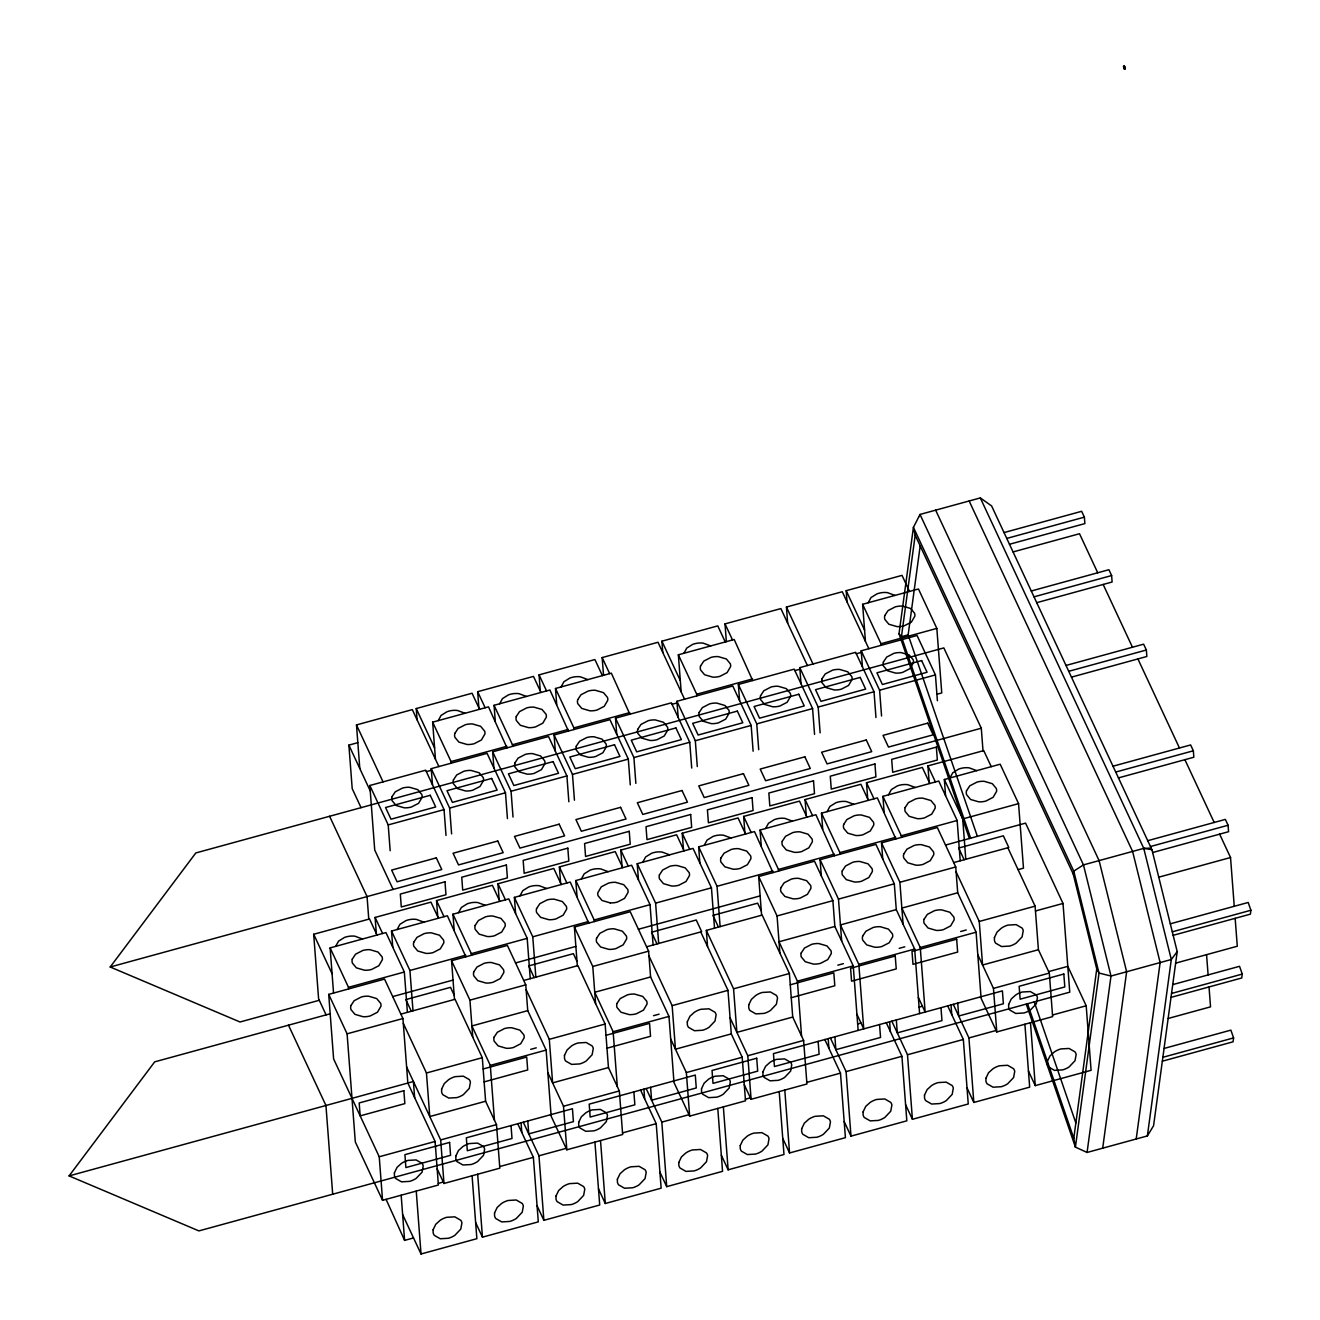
<?xml version="1.0" encoding="UTF-8"?>
<svg xmlns="http://www.w3.org/2000/svg" width="1320" height="1320" viewBox="0 0 1320 1320"><rect width="100%" height="100%" fill="white"/><g stroke="black" fill="none" stroke-linecap="round" stroke-linejoin="round"><path stroke-width="1.5" d="M969.375 838.53L899.019 633.732L913.423 527.34L918.621 517.192M918.654 517.126L920.007 514.437L980.314 497.92L991.601 505.923L1151.947 849.717L1177.209 951.621L1153.581 1125.696L1147.377 1135.926L1087.07 1152.459L1075.42 1147.13L1099.015 973.104L1073.77 871.134L913.423 527.34L915.189 535.178L901.445 636.718L970.662 838.183M977.361 836.335L908.143 634.87L920.189 545.903M1026.267 1004.091L1075.42 1147.13L1073.787 1138.285L1096.755 968.979L1073.209 873.989L915.189 535.178M1087.07 1152.459L1110.995 976.041L1083.456 864.897L920.007 514.437M1102.695 1148.169L1126.636 971.751L1099.098 860.624L935.649 510.163M1136.207 1138.978L1160.131 962.56L1132.593 851.433L969.144 500.973M1147.377 1135.926L1171.302 959.508L1143.764 848.364L980.314 497.92M1164.075 1048.443L1230.883 1030.128L1233.589 1037.916L1233.061 1041.81L1162.342 1061.197M1172.721 984.621L1239.546 966.306L1242.252 974.077L1241.724 977.988L1171.005 997.375M1170.312 923.818L1248.192 902.467L1250.914 910.255L1250.386 914.149L1173.166 935.319M1073.209 873.989L1073.77 871.134L1083.456 864.897L1143.764 848.364L1151.188 848.1M335.692 946.357L338.53 941.16L344.471 937.464A20.674 19.717 -22.2 0 1 347.341 936.606L349.404 936.243A21.516 20.526 -22.2 0 1 354.899 936.193L362.505 939.015M438.24 720.621L441.061 715.423L447.018 711.727A21.401 20.41 -22.2 0 1 457.446 710.473L465.036 713.279M397.122 929.528L399.943 924.314L405.9 920.634A21.401 20.41 -22.2 0 1 416.328 919.38L423.918 922.185M499.653 703.791L502.491 698.577L508.431 694.881A21.401 20.41 -22.2 0 1 518.859 693.643L526.465 696.432M458.535 912.681L461.373 907.483L467.313 903.787A21.401 20.41 -22.2 0 1 477.741 902.534L485.347 905.339M561.082 686.944L563.92 681.747L569.861 678.051A21.401 20.41 -22.2 0 1 580.288 676.797L587.895 679.602M519.964 895.851L522.803 890.637L528.742 886.957A21.401 20.41 -22.2 0 1 539.17 885.703L546.76 888.508M581.394 879.005L584.215 873.807L590.155 870.111A21.401 20.41 -22.2 0 1 600.6 868.874L608.19 871.662M683.925 653.268L686.763 648.07L692.703 644.374A21.401 20.41 -22.2 0 1 703.131 643.12L710.737 645.926M642.807 862.174L645.645 856.96L651.585 853.281A21.401 20.41 -22.2 0 1 662.013 852.027L669.619 854.832M704.236 845.328L707.058 840.13L713.014 836.434A21.401 20.41 -22.2 0 1 723.442 835.197L731.033 837.986M765.649 828.498L768.487 823.284L774.428 819.605A21.401 20.41 -22.2 0 1 784.856 818.351L792.462 821.155M868.197 602.761L871.035 597.547L876.975 593.868A21.401 20.41 -22.2 0 1 887.403 592.614L894.993 595.419M827.079 811.668L829.917 806.454L835.857 802.758A21.401 20.41 -22.2 0 1 846.285 801.52L853.875 804.309M888.508 794.821L891.33 789.607L897.27 785.928A21.401 20.41 -22.2 0 1 907.714 784.674L915.304 787.479M949.922 777.991L952.759 772.778L958.699 769.082A21.401 20.41 -22.2 0 1 969.127 767.844L976.734 770.632M1124.541 68.244L1124.673 66.462L1123.419 66.313L1124.145 69.085L1125.284 68.772L1124.409 66.132M1177.209 951.621L1171.302 959.508L1110.995 976.041L1099.032 973.054L1096.722 968.864M319.275 1000.279L240.025 1021.993L110.204 966.999L195.822 852.951L943.833 647.905L981.288 728.211L983.004 750.799M945.516 845.064L1025.557 823.119L1063.013 903.441L1069.761 992.161L198.891 1230.9L69.085 1175.905L154.688 1061.857L330.182 1013.76M1124.607 68.227L1124.277 66.181M1123.848 67.914L1124.128 66.115M1124.557 68.607L1123.782 66.478M1123.93 68.277L1124.755 68.871M1004.041 532.587L1081.657 511.302L1084.38 517.143L1084.875 523.594L1009.486 544.269M1006.764 538.428L1084.38 517.143M359.799 768.471L356.483 724.928L412.318 709.615L438.883 766.557M417.087 719.829L416.229 708.543L472.065 693.231L479.556 709.302M478.88 707.833L477.659 691.696L533.494 676.401L540.986 692.456M540.292 691.004L539.071 674.866L594.908 659.554L602.398 675.625M603.52 675.312L602.167 657.574L658.004 642.262L684.568 699.204M662.772 652.476L661.914 641.19L717.766 625.878L725.257 641.949M726.363 641.635L725.01 623.898L780.862 608.586L807.411 665.528M787.66 623.188L786.439 607.052L842.275 591.739L868.841 648.697M847.044 601.969L846.186 590.683L902.022 575.371L909.513 591.426M1013.067 551.941L1079.513 533.726L1097.728 572.781M361.053 807.659L352.209 788.667L348.892 745.123L357.835 742.665M435.468 759.264L432.646 722.155L488.499 706.843L506.995 747.879M495.297 721.446L494.076 705.309L549.912 690.013L568.425 731.049M556.726 704.616L555.505 688.479L611.341 673.167L629.855 714.219M681.169 691.911L678.348 654.803L734.184 639.49L752.697 680.542M865.441 641.388L862.62 604.296L918.456 588.984L936.837 628.403L941.754 692.934L936.903 694.27M1031.283 590.997L1108.899 569.712L1111.621 575.553L1112.116 582.005L1036.728 602.679M1034.005 596.838L1111.621 575.553M908.143 634.87L901.445 636.718L899.019 633.732M451.159 763.191L451.044 761.574L506.88 746.279M512.589 746.361L512.457 744.744L568.309 729.432M574.018 729.514L573.886 727.897L629.722 712.602M696.861 695.838L696.729 694.221L752.565 678.926M881.133 645.332L881.001 643.714L936.837 628.403M393.112 889.449L374.731 850.03L369.831 785.499L425.667 770.187L444.048 809.606L446.011 835.428M432.481 784.789L431.244 768.653L487.08 753.34L505.478 792.775L507.441 818.582M493.894 767.943L492.673 751.822L548.51 736.51L566.907 775.929L568.854 801.751M555.324 751.113L554.087 734.976L609.939 719.664L628.32 759.099L630.284 784.905M616.737 734.266L615.516 718.146L671.352 702.834L689.749 742.252L691.713 768.075M678.166 717.436L676.945 701.299L732.781 685.987L751.162 725.422L753.126 751.228M739.596 700.59L738.358 684.469L794.194 669.158L812.592 708.576L814.555 734.398M801.009 683.76L799.788 667.623L855.624 652.311L874.022 691.746L875.968 717.552M862.439 666.913L861.217 650.793L917.053 635.481L935.434 674.899L937.398 700.722M426.343 771.639L431.376 770.269M672.045 704.286L677.061 702.916M794.887 670.61L799.904 669.24M856.3 653.779L861.333 652.393M390.175 850.724L388.212 824.917L444.048 809.606M451.605 833.893L449.641 808.071L505.478 792.775M513.018 817.047L511.055 791.241L566.907 775.929M574.447 800.217L572.484 774.411L628.32 759.099M635.861 783.37L633.913 757.564L689.749 742.252M697.29 766.54L695.327 740.735L751.162 725.422M758.719 749.694L756.756 723.888L812.592 708.576M820.132 732.864L818.169 707.058L874.022 691.746M881.562 716.017L879.599 690.212L935.434 674.899M1066.015 665.462L1143.631 644.177L1146.354 650.017L1146.849 656.486L1071.46 677.143M1068.738 671.303L1146.354 650.017M110.204 966.999L981.288 728.211M326.089 1014.882L318.599 998.811L313.682 934.279L369.517 918.967L377.008 935.038M376.332 933.57L375.111 917.449L430.947 902.137L438.438 918.192M437.761 916.74L436.524 900.603L492.377 885.291L499.867 901.362M499.174 899.893L497.954 883.773L553.789 868.461L561.28 884.516M560.604 883.064L559.383 866.926L615.219 851.614L622.71 867.685M622.034 866.217L620.796 850.096L676.632 834.784L684.123 850.839M683.446 849.387L682.226 833.25L738.061 817.938L745.553 834.009M744.876 832.557L743.638 816.42L799.491 801.108L806.982 817.179M806.289 815.71L805.068 799.573L860.904 784.278L868.395 800.332M867.718 798.88L866.497 782.743L922.333 767.432L929.824 783.502M929.148 782.034L927.91 765.897L983.746 750.601L991.237 766.656M333.548 993.069L330.115 947.892L385.951 932.58L404.332 972.015L407.401 1012.341M392.766 947.182L391.528 931.062L447.381 915.75L465.877 956.785M454.179 930.352L452.958 914.216L508.794 898.903L527.191 938.339L530.244 978.664M515.608 913.522L514.387 897.385L570.223 882.073L588.736 923.109M577.021 896.676L575.801 880.539L631.636 865.227L650.034 904.662L653.103 944.988M638.451 879.846L637.23 863.709L693.066 848.397L711.447 887.816L714.516 928.158M699.88 862.999L698.643 846.862L754.495 831.567L772.992 872.602M761.293 846.169L760.072 830.033L815.909 814.72L834.421 855.756M822.723 829.323L821.502 813.186L877.338 797.89L895.851 838.926M884.136 812.493L882.915 796.356L938.751 781.044L957.149 820.479L960.217 860.805M945.566 795.646L944.345 779.51L1000.18 764.214L1018.561 803.632L1023.478 868.164L1018.083 869.649M1113.007 766.21L1190.623 744.942L1193.346 750.783L1193.841 757.235L1118.452 777.892M1115.73 772.052L1193.346 750.783M348.628 988.928L348.496 987.327L404.332 972.015M412.995 1010.806L409.926 970.48L465.762 955.168M471.471 955.251L471.339 953.65L527.191 938.339M535.837 977.13L532.768 936.804L588.605 921.492M594.313 921.574L594.198 919.974L650.034 904.662M658.68 943.47L655.611 903.127L711.447 887.816M720.11 926.624L717.04 886.297L772.876 870.986M778.585 871.068L778.453 869.451L834.306 854.139M839.998 854.221L839.883 852.621L895.719 837.309M901.428 837.391L901.312 835.774L957.149 820.479M965.794 859.27L962.726 818.944L1018.561 803.632M328.713 994.389L384.549 979.093L402.93 1018.512L407.847 1083.043L435.088 1141.453L438.388 1185.014L382.552 1200.309L355.311 1141.916L347.094 1033.824L328.713 994.389L333.613 1058.92L379.236 1156.765L382.552 1200.309M454.492 999.438L451.555 960.712L507.391 945.417L525.772 984.835L527.736 1010.641L546.134 1050.076L551.034 1114.608M577.335 965.761L574.398 927.036L630.234 911.74L648.631 951.159L650.595 976.965L668.976 1016.4L673.876 1080.931M761.607 915.239L758.67 876.529L814.506 861.217L832.887 900.653L834.851 926.458L853.248 965.877L858.149 1030.409M821.32 875.82L820.083 859.683L875.935 844.387L894.316 883.806L896.28 909.628L914.661 949.047L919.578 1013.578M882.733 858.99L881.512 842.853L937.349 827.541L955.746 866.976L957.709 892.782L976.091 932.201L980.991 996.732M392.716 996.6L453.024 980.083M515.559 962.94L575.866 946.407M638.402 929.264L760.138 895.884M400.884 1014.123L455.053 999.289L482.295 1057.683L485.611 1101.243L496.502 1124.607L499.818 1168.167L443.982 1183.479L437.167 1168.876M523.743 980.463L577.896 965.613L605.137 1024.023L608.454 1067.566L619.344 1090.93L622.66 1134.491L566.824 1149.803L550.473 1114.756M646.586 946.786L701.679 931.672L696.234 919.99L651.552 932.233L657.013 943.916M707.553 946.539L706.332 930.402L762.168 915.09L789.409 973.5L792.726 1017.06L803.616 1040.424L806.933 1083.984L751.096 1099.296L744.282 1084.693M953.7 862.587L1008.793 847.489L1003.348 835.808L958.666 848.05L964.128 859.732M347.094 1033.824L402.93 1018.512M472.758 1037.256L469.936 1000.147L525.772 984.835M595.601 1003.579L592.779 966.471L648.631 951.159M779.872 953.056L777.051 915.948L832.887 900.653M841.665 941.061L838.481 899.118L894.316 883.806M903.095 924.231L899.893 882.272L955.746 866.976M527.736 1010.641L471.9 1025.953L490.297 1065.389L494.455 1120.234M650.595 976.965L594.742 992.277L613.14 1031.712L617.314 1086.558M834.851 926.458L779.014 941.77L797.412 981.189L801.57 1036.051M896.28 909.612L840.444 924.924L858.825 964.359L863.742 1028.89L856.928 1014.288M957.709 892.782L901.857 908.094L920.255 947.512L925.155 1012.044L918.341 997.441M1147.74 840.691L1225.356 819.406L1228.078 825.247L1228.573 831.699L1152.64 852.522M1150.462 846.532L1228.078 825.247M485.611 1101.243L429.776 1116.555L426.459 1072.995L482.295 1057.683M608.454 1067.566L552.618 1082.878L549.302 1039.318L605.137 1024.023M727.98 990.346L731.296 1033.89L675.461 1049.202L672.144 1005.642L727.98 990.346L700.738 931.936M792.726 1017.06L736.89 1032.372L733.573 988.812L789.409 973.5M1035.094 906.147L1038.411 949.707L982.575 965.019L979.258 921.459L1035.094 906.147L1007.853 847.737M69.085 1175.905L413.424 1081.509L414.645 1097.646M530.689 1049.367L536.266 1047.832M653.532 1015.691L659.109 1014.156M837.804 965.184L843.381 963.649M899.217 948.337L904.81 946.803M960.647 931.507L966.223 929.973M1035.474 910.981L1063.013 903.441M1158.762 877.189L1230.537 857.522L1219.63 834.158M490.297 1065.389L546.134 1050.076M613.14 1031.712L668.976 1016.4M797.412 981.189L853.248 965.877M858.825 964.359L914.661 949.047M920.255 947.512L976.091 932.201M483.153 1068.986L526.713 1057.039L527.687 1069.959L484.143 1081.889M605.995 1035.309L649.555 1023.363L650.529 1036.282L606.986 1048.212M790.267 984.803L833.827 972.856L834.801 985.759L791.257 997.705M1172.292 931.804L1250.914 910.255M857.653 1023.957L861.003 1023.049M919.083 1007.127L922.432 1006.203M1048.624 971.619L1067.797 966.355L1086.195 1005.774L1091.095 1070.305L1035.259 1085.618L1028.445 1071.015M379.236 1156.765L435.088 1141.453M443.982 1183.479L440.665 1139.919L496.502 1124.607M566.824 1149.803L563.508 1106.243L619.344 1090.93M742.203 1057.254L745.503 1100.814L689.667 1116.126L686.351 1072.566L742.203 1057.254L731.296 1033.89M751.096 1099.296L747.78 1055.736L803.616 1040.424M1049.318 973.071L1052.618 1016.631L996.781 1031.943L993.465 988.383L1049.318 973.071L1038.411 949.707M1175.641 963.138L1237.285 946.242L1235.157 918.324M438.273 1183.397L443.289 1182.027M499.686 1166.566L533.379 1157.326L517.72 1123.732M594.924 1142.097L599.709 1205.011L543.873 1220.323L538.972 1155.792L566.148 1148.351M622.545 1132.89L656.221 1123.65L640.563 1090.056M717.783 1108.42L722.552 1171.335L666.715 1186.647L661.815 1122.116L688.99 1114.674M745.387 1099.214L750.404 1097.827M806.801 1082.367L840.493 1073.127L824.835 1039.549M901.923 1056.297L906.823 1120.828L850.987 1136.14L846.087 1071.609L901.923 1056.297L886.264 1022.703M963.336 1039.45L968.253 1103.982L912.417 1119.294L907.5 1054.763L963.336 1039.45L947.678 1005.873M1024.897 1024.237L1029.666 1087.152L973.83 1102.464L968.929 1037.932L996.105 1030.474M1052.502 1015.014L1086.195 1005.774M1171.533 993.465L1242.252 974.077M1168.134 1018.479L1210.539 1006.846L1209.021 986.947M386.084 1199.352L404.596 1240.388L413.539 1237.945M402.633 1214.582L421.03 1254L476.866 1238.688L472.082 1175.774M475.645 1222.568L482.443 1237.17L538.296 1221.858L533.379 1157.326M598.488 1188.891L605.303 1203.493L661.138 1188.181L656.221 1123.65M721.331 1155.215L728.145 1169.817L783.981 1154.505L779.196 1091.591M782.76 1138.368L789.558 1152.97L845.41 1137.659L840.493 1073.127M1162.87 1057.303L1233.589 1037.916M610.187 902.864L602.052 900.504L598.059 895.719A7.458 7.111 -22.2 0 1 597.795 892.815L601.26 886.842L608.487 883.113A21.747 20.741 -22.2 0 1 615.648 882.337L623.783 884.714L627.775 889.499A7.458 7.111 -22.2 0 1 628.039 892.403L624.558 898.375L617.347 902.088A21.747 20.741 -22.2 0 1 610.187 902.864M1143.764 848.364L1151.947 849.717M1103.174 584.463L1132.461 647.245M1137.906 658.928L1179.453 747.994M1184.898 759.677L1214.186 822.476M862.62 604.296L881.001 643.714M944.345 779.51L962.726 818.944M846.186 590.683L864.583 630.102M927.91 765.897L935.401 781.968M861.217 650.793L879.599 690.212M956.109 871.81L979.258 921.459M977.806 954.789L993.465 988.383M980.447 996.897L996.781 1031.943M882.915 796.356L901.312 835.774M786.439 607.052L813.005 664.01M866.497 782.743L873.989 798.798M799.788 667.623L818.169 707.058M881.512 842.853L899.893 882.272M953.271 1004.339L968.929 1037.932M967.032 1087.861L973.83 1102.464M821.502 813.186L839.883 852.621M725.01 623.898L732.517 639.952M805.068 799.573L812.559 815.644M738.358 684.469L756.756 723.888M820.083 859.683L838.481 899.118M891.841 1021.185L907.5 1054.763M905.602 1104.691L912.417 1119.294M678.348 654.803L696.729 694.221M760.072 830.033L778.453 869.451M661.914 641.19L680.312 680.608M743.638 816.42L751.13 832.474M676.945 701.299L695.327 740.735M758.67 876.529L777.051 915.948M830.412 1038.015L846.087 1071.609M761.277 910.948L757.647 903.16L712.981 915.403L718.427 927.085M844.173 1121.538L850.987 1136.14M698.643 846.862L717.04 886.297M602.167 657.574L609.659 673.629M682.226 833.25L689.716 849.321M615.516 718.146L633.913 757.564M706.332 930.402L733.573 988.812M730.076 1017.769L747.78 1055.736M555.505 688.479L573.886 727.897M637.23 863.709L655.611 903.127M539.071 674.866L546.562 690.921M620.796 850.096L628.287 866.151M554.087 734.976L572.484 774.411M648.994 955.993L672.144 1005.642M670.692 1038.988L686.351 1072.566M673.332 1081.08L689.667 1116.126M494.076 705.309L512.457 744.744M575.801 880.539L594.198 919.974M477.659 691.696L485.149 707.767M559.383 866.926L566.874 882.997M492.673 751.822L511.055 791.241M574.398 927.036L592.779 966.471M646.156 1088.538L661.815 1122.116M577.021 961.455L573.375 953.667L528.709 965.91L534.154 977.592M659.901 1172.044L666.715 1186.647M432.646 722.155L451.044 761.574M514.387 897.385L532.768 936.804M416.229 708.543L434.61 747.962M497.954 883.773L505.444 899.827M431.244 768.653L449.641 808.071M526.152 989.67L549.302 1039.318M547.849 1072.665L563.508 1106.243M452.958 914.216L471.339 953.65M356.483 724.928L383.048 781.869M436.524 900.603L444.015 916.674M369.831 785.499L388.212 824.917M451.555 960.712L469.936 1000.147M348.892 745.123L370.227 790.878M523.297 1122.215L538.972 1155.792M454.162 995.131L450.532 987.343L405.867 999.586L411.312 1011.268M537.058 1205.721L543.873 1220.323M391.528 931.062L409.926 970.48M329.604 816.288L367.059 896.593L368.775 919.182M375.111 917.449L382.602 933.504M403.31 1023.346L426.459 1072.995M406.609 1066.907L440.665 1139.919M330.115 947.892L348.496 987.327M313.682 934.279L332.079 973.714M288.486 1025.178L325.941 1105.5L332.689 1194.22M1034.253 1001.897L1075.849 1122.99M1027.554 1003.745L1073.787 1138.285M1125.102 68.788L1124.409 67.766M1230.537 857.522L1234.249 906.295M1206.562 954.673L1208.113 974.919M1030.474 1022.703L1035.259 1085.618M957.726 1003.118L958.716 1016.02L1003.381 1003.778L1002.408 990.874L773.454 1053.624L774.444 1066.543L819.109 1054.284L818.136 1041.381M951.027 1004.949L951.769 1014.634M940.978 1007.704L941.968 1020.624L897.286 1032.867L896.313 1019.947M889.614 1021.795L890.34 1031.465M879.549 1024.551L880.539 1037.454L835.873 1049.697L834.884 1036.794M828.184 1038.626L828.927 1048.311M784.789 1090.056L789.558 1152.97M723.36 1106.886L728.145 1169.817M650.611 1087.301L651.601 1100.22L696.267 1087.96L695.293 1075.057L589.198 1104.147L590.172 1117.05L634.854 1104.807L633.864 1091.904M643.912 1089.149L644.655 1098.818M600.517 1140.562L605.303 1203.493M527.769 1120.977L528.759 1133.897L573.424 1121.637L572.434 1108.734L466.339 1137.823L467.329 1150.726L511.995 1138.484L511.021 1125.58M521.07 1122.825L521.812 1132.494M477.675 1174.239L482.443 1237.17M416.245 1191.085L421.03 1254M401.164 1195.21L404.596 1240.388M394.399 1172.886L394.433 1175.79A7.458 7.111 -22.2 0 0 395.62 1178.447L401.544 1181.845L409.612 1181.367A21.747 20.741 -22.2 0 0 416.196 1178.364L422.087 1172.16L423.209 1165.972A7.458 7.111 -22.2 0 0 422.02 1163.316L416.097 1159.933L408.028 1160.395A21.747 20.741 -22.2 0 0 401.445 1163.399L397.039 1167.359L394.399 1172.886M441.606 1089.132L441.639 1092.036A7.458 7.111 -22.2 0 0 442.827 1094.693L448.751 1098.075L456.835 1097.613A21.747 20.741 -22.2 0 0 463.403 1094.61L469.293 1088.406L470.415 1082.218A7.458 7.111 -22.2 0 0 469.243 1079.562L463.303 1076.163L455.235 1076.641A21.747 20.741 -22.2 0 0 448.651 1079.645L444.262 1083.604L441.606 1089.132M433.108 1229.794L433.141 1232.698A7.458 7.111 -22.2 0 0 434.329 1235.355L440.253 1238.754L448.338 1238.275A21.747 20.741 -22.2 0 0 454.905 1235.272L460.795 1229.068L461.917 1222.881A7.458 7.111 -22.2 0 0 460.746 1220.241L454.806 1216.842L446.737 1217.304A21.747 20.741 -22.2 0 0 440.154 1220.307L435.765 1224.267L433.108 1229.794M455.812 1156.056L455.845 1158.96A7.458 7.111 -22.2 0 0 457.034 1161.6L462.957 1164.999L471.042 1164.537A21.747 20.741 -22.2 0 0 477.609 1161.534L483.499 1155.33L484.621 1149.142A7.458 7.111 -22.2 0 0 483.45 1146.486L477.526 1143.087L469.441 1143.565A21.747 20.741 -22.2 0 0 462.858 1146.568L458.469 1150.528L455.812 1156.056M494.538 1212.964L494.571 1215.868A7.458 7.111 -22.2 0 0 495.759 1218.508L501.683 1221.907L509.751 1221.445A21.747 20.741 -22.2 0 0 516.334 1218.443L522.225 1212.238L523.347 1206.051A7.458 7.111 -22.2 0 0 522.159 1203.395L516.236 1199.995L508.167 1200.474A21.747 20.741 -22.2 0 0 501.584 1203.477L497.178 1207.437L494.538 1212.964M564.465 1055.455L564.498 1058.359A7.458 7.111 -22.2 0 0 565.669 1061.016L571.61 1064.399L579.678 1063.936A21.747 20.741 -22.2 0 0 586.261 1060.933L592.135 1054.729L593.274 1048.542A7.458 7.111 -22.2 0 0 592.086 1045.885L586.163 1042.486L578.077 1042.965A21.747 20.741 -22.2 0 0 571.51 1045.968L567.105 1049.928L564.465 1055.455M555.967 1196.118L556 1199.022A7.458 7.111 -22.2 0 0 557.172 1201.678L563.112 1205.077L571.181 1204.599A21.747 20.741 -22.2 0 0 577.764 1201.596L583.638 1195.392L584.777 1189.205A7.458 7.111 -22.2 0 0 583.588 1186.564L577.665 1183.166L569.58 1183.628A21.747 20.741 -22.2 0 0 563.013 1186.63L558.607 1190.591L555.967 1196.118M578.671 1122.38L578.705 1125.284A7.458 7.111 -22.2 0 0 579.876 1127.924L585.816 1131.322L593.885 1130.861A21.747 20.741 -22.2 0 0 600.468 1127.857L606.342 1121.653L607.481 1115.466A7.458 7.111 -22.2 0 0 606.292 1112.809L600.369 1109.41L592.284 1109.889A21.747 20.741 -22.2 0 0 585.717 1112.892L581.312 1116.852L578.671 1122.38M617.38 1179.288L617.413 1182.192A7.458 7.111 -22.2 0 0 618.601 1184.849L624.525 1188.231L632.61 1187.769A21.747 20.741 -22.2 0 0 639.177 1184.766L645.067 1178.562L646.189 1172.374A7.458 7.111 -22.2 0 0 645.018 1169.718L639.078 1166.319L631.01 1166.797A21.747 20.741 -22.2 0 0 624.426 1169.801L620.037 1173.76L617.38 1179.288M687.308 1021.779L687.34 1024.683A7.458 7.111 -22.2 0 0 688.512 1027.34L694.452 1030.722L702.52 1030.26A21.747 20.741 -22.2 0 0 709.104 1027.257L714.994 1021.053L716.116 1014.865A7.458 7.111 -22.2 0 0 714.928 1012.209L709.005 1008.81L700.92 1009.288A21.747 20.741 -22.2 0 0 694.353 1012.291L689.947 1016.251L687.308 1021.779M678.81 1162.441L678.843 1165.345A7.458 7.111 -22.2 0 0 680.031 1168.002L685.954 1171.401L694.023 1170.922A21.747 20.741 -22.2 0 0 700.606 1167.919L706.497 1161.716L707.619 1155.528A7.458 7.111 -22.2 0 0 706.431 1152.888L700.507 1149.489L692.439 1149.951A21.747 20.741 -22.2 0 0 685.856 1152.954L681.45 1156.914L678.81 1162.441M701.514 1088.703L701.547 1091.607A7.458 7.111 -22.2 0 0 702.735 1094.247L708.659 1097.646L716.727 1097.184A21.747 20.741 -22.2 0 0 723.31 1094.181L729.201 1087.977L730.323 1081.789A7.458 7.111 -22.2 0 0 729.135 1079.133L723.212 1075.734L715.143 1076.212A21.747 20.741 -22.2 0 0 708.559 1079.216L704.154 1083.176L701.514 1088.703M748.72 1004.932L748.754 1007.836A7.458 7.111 -22.2 0 0 749.941 1010.493L755.865 1013.892L763.95 1013.413A21.747 20.741 -22.2 0 0 770.517 1010.427L776.408 1004.223L777.529 998.035A7.458 7.111 -22.2 0 0 776.358 995.379L770.418 991.98L762.349 992.442A21.747 20.741 -22.2 0 0 755.766 995.445L751.377 999.422L748.72 1004.932M740.223 1145.611L740.256 1148.515A7.458 7.111 -22.2 0 0 741.444 1151.172L747.367 1154.554L755.452 1154.092A21.747 20.741 -22.2 0 0 762.019 1151.09L767.91 1144.885L769.032 1138.698A7.458 7.111 -22.2 0 0 767.861 1136.041L761.92 1132.642L753.852 1133.121A21.747 20.741 -22.2 0 0 747.268 1136.124L742.88 1140.084L740.223 1145.611M762.927 1071.856L762.96 1074.76A7.458 7.111 -22.2 0 0 764.148 1077.417L770.071 1080.816L778.156 1080.337A21.747 20.741 -22.2 0 0 784.723 1077.334L790.614 1071.13L791.736 1064.943A7.458 7.111 -22.2 0 0 790.564 1062.303L784.641 1058.904L776.556 1059.366A21.747 20.741 -22.2 0 0 769.972 1062.369L765.583 1066.329L762.927 1071.856M801.653 1128.765L801.685 1131.669A7.458 7.111 -22.2 0 0 802.873 1134.325L808.797 1137.724L816.865 1137.246A21.747 20.741 -22.2 0 0 823.449 1134.259L829.339 1128.039L830.462 1121.868A7.458 7.111 -22.2 0 0 829.273 1119.211L823.35 1115.812L815.281 1116.274A21.747 20.741 -22.2 0 0 808.698 1119.277L804.292 1123.254L801.653 1128.765M863.082 1111.935L863.115 1114.839A7.458 7.111 -22.2 0 0 864.286 1117.495L870.226 1120.878L878.295 1120.416A21.747 20.741 -22.2 0 0 884.878 1117.413L890.752 1111.209L891.891 1105.022A7.458 7.111 -22.2 0 0 890.703 1102.365L884.779 1098.966L876.695 1099.445A21.747 20.741 -22.2 0 0 870.127 1102.447L865.722 1106.407L863.082 1111.935M924.495 1095.089L924.528 1097.993A7.458 7.111 -22.2 0 0 925.716 1100.649L931.639 1104.048L939.724 1103.57A21.747 20.741 -22.2 0 0 946.291 1100.583L952.182 1094.379L953.304 1088.191A7.458 7.111 -22.2 0 0 952.132 1085.535L946.192 1082.136L938.124 1082.598A21.747 20.741 -22.2 0 0 931.541 1085.601L927.151 1089.577L924.495 1095.089M994.422 937.596L994.455 940.483A7.458 7.111 -22.2 0 0 995.626 943.14L1001.566 946.539L1009.635 946.077A21.747 20.741 -22.2 0 0 1016.218 943.074L1022.109 936.87L1023.231 930.682A7.458 7.111 -22.2 0 0 1022.043 928.026L1016.12 924.627L1008.034 925.089A21.747 20.741 -22.2 0 0 1001.467 928.092L997.062 932.068L994.422 937.596M985.924 1078.258L985.957 1081.162A7.458 7.111 -22.2 0 0 987.145 1083.819L993.069 1087.201L1001.137 1086.739A21.747 20.741 -22.2 0 0 1007.721 1083.736L1013.611 1077.532L1014.733 1071.345A7.458 7.111 -22.2 0 0 1013.545 1068.688L1007.622 1065.289L999.553 1065.768A21.747 20.741 -22.2 0 0 992.97 1068.771L988.564 1072.731L985.924 1078.258M1008.628 1004.503L1008.661 1007.407A7.458 7.111 -22.2 0 0 1009.849 1010.064L1015.773 1013.463L1023.841 1012.984A21.747 20.741 -22.2 0 0 1030.425 1009.998L1036.315 1003.778L1037.438 997.606A7.458 7.111 -22.2 0 0 1036.249 994.95L1030.326 991.551L1022.257 992.013A21.747 20.741 -22.2 0 0 1015.674 995.016L1011.268 998.993L1008.628 1004.503M1047.337 1061.412L1047.37 1064.316A7.458 7.111 -22.2 0 0 1048.558 1066.972L1054.482 1070.371L1062.567 1069.893A21.747 20.741 -22.2 0 0 1069.134 1066.907L1075.024 1060.702L1076.147 1054.515A7.458 7.111 -22.2 0 0 1074.975 1051.859L1069.051 1048.459L1060.966 1048.921A21.747 20.741 -22.2 0 0 1054.383 1051.924L1049.994 1055.901L1047.337 1061.412M352.291 959.128L352.093 960.168A7.458 7.111 -22.2 0 0 352.374 963.072L356.367 967.841L364.485 970.216A21.747 20.741 -22.2 0 0 371.646 969.441L378.873 965.712L382.354 959.739A7.458 7.111 -22.2 0 0 382.074 956.835L378.081 952.066L369.963 949.691A21.747 20.741 -22.2 0 0 362.802 950.466L355.575 954.195L352.291 959.128M350.889 1005.625L350.691 1006.665A7.458 7.111 -22.2 0 0 350.955 1009.569L354.964 1014.354L363.082 1016.714A21.747 20.741 -22.2 0 0 370.243 1015.938L377.471 1012.226L380.952 1006.252A7.458 7.111 -22.2 0 0 380.671 1003.348L376.678 998.564L368.56 996.188A21.747 20.741 -22.2 0 0 361.399 996.963L354.173 1000.692L350.889 1005.625M392.007 796.719L391.809 797.759A7.458 7.111 -22.2 0 0 392.089 800.662L396.082 805.447L404.2 807.807A21.747 20.741 -22.2 0 0 411.361 807.048L418.588 803.319L422.07 797.346A7.458 7.111 -22.2 0 0 421.789 794.442L417.796 789.657L409.678 787.297A21.747 20.741 -22.2 0 0 402.517 788.057L395.29 791.785L392.007 796.719M413.721 942.298L413.523 943.322A7.458 7.111 -22.2 0 0 413.787 946.226L417.78 951.01L425.914 953.37A21.747 20.741 -22.2 0 0 433.076 952.611L440.303 948.882L443.784 942.909A7.458 7.111 -22.2 0 0 443.504 940.005L439.51 935.22L431.376 932.861A21.747 20.741 -22.2 0 0 424.215 933.62L417.004 937.349L413.721 942.298M454.839 733.392L454.641 734.415A7.458 7.111 -22.2 0 0 454.905 737.319L458.898 742.104L467.032 744.48A21.747 20.741 -22.2 0 0 474.193 743.704L481.42 739.976L484.902 734.003A7.458 7.111 -22.2 0 0 484.621 731.098L480.629 726.313L472.51 723.954A21.747 20.741 -22.2 0 0 465.333 724.73L458.122 728.442L454.839 733.392M453.436 779.889L453.238 780.912A7.458 7.111 -22.2 0 0 453.502 783.816L457.495 788.601L465.63 790.977A21.747 20.741 -22.2 0 0 472.791 790.202L480.018 786.472L483.483 780.499A7.458 7.111 -22.2 0 0 483.219 777.595L479.226 772.81L471.091 770.451A21.747 20.741 -22.2 0 0 463.93 771.226L456.72 774.939L453.436 779.889M475.134 925.452L474.936 926.491A7.458 7.111 -22.2 0 0 475.216 929.395L479.209 934.164L487.327 936.54A21.747 20.741 -22.2 0 0 494.505 935.764L501.715 932.052L505.197 926.079A7.458 7.111 -22.2 0 0 504.933 923.159L500.94 918.39L492.805 916.014A21.747 20.741 -22.2 0 0 485.644 916.789L478.417 920.518L475.134 925.452M516.268 716.545L516.054 717.585A7.458 7.111 -22.2 0 0 516.334 720.489L520.327 725.274L528.462 727.634A21.747 20.741 -22.2 0 0 535.623 726.874L542.833 723.145L546.315 717.172A7.458 7.111 -22.2 0 0 546.051 714.268L542.058 709.483L533.923 707.124A21.747 20.741 -22.2 0 0 526.762 707.883L519.535 711.612L516.268 716.545M473.731 971.949L473.534 972.989A7.458 7.111 -22.2 0 0 473.814 975.893L477.807 980.678L485.925 983.037A21.747 20.741 -22.2 0 0 493.086 982.261L500.313 978.549L503.794 972.576A7.458 7.111 -22.2 0 0 503.531 969.672L499.521 964.887L491.403 962.511A21.747 20.741 -22.2 0 0 484.242 963.286L477.015 967.015L473.731 971.949M514.849 763.042L514.652 764.082A7.458 7.111 -22.2 0 0 514.932 766.986L518.925 771.771L527.043 774.13A21.747 20.741 -22.2 0 0 534.204 773.371L541.431 769.642L544.913 763.669A7.458 7.111 -22.2 0 0 544.648 760.765L540.655 755.981L532.521 753.621A21.747 20.741 -22.2 0 0 525.36 754.38L518.133 758.109L514.849 763.042M494.092 1037.19L493.894 1038.213A7.458 7.111 -22.2 0 0 494.159 1041.133L498.151 1045.902L506.286 1048.278A21.747 20.741 -22.2 0 0 513.447 1047.503L520.674 1043.774L524.139 1037.801A7.458 7.111 -22.2 0 0 523.875 1034.897L519.882 1030.128L511.747 1027.752A21.747 20.741 -22.2 0 0 504.587 1028.527L497.359 1032.24L494.092 1037.19M536.563 908.622L536.365 909.645A7.458 7.111 -22.2 0 0 536.63 912.549L540.622 917.334L548.757 919.693A21.747 20.741 -22.2 0 0 555.918 918.934L563.145 915.205L566.626 909.232A7.458 7.111 -22.2 0 0 566.346 906.328L562.353 901.543L554.235 899.184A21.747 20.741 -22.2 0 0 547.074 899.943L539.847 903.672L536.563 908.622M577.682 699.715L577.483 700.738A7.458 7.111 -22.2 0 0 577.764 703.642L581.757 708.428L589.875 710.803A21.747 20.741 -22.2 0 0 597.036 710.028L604.263 706.299L607.744 700.326A7.458 7.111 -22.2 0 0 607.464 697.422L603.471 692.637L595.353 690.278A21.747 20.741 -22.2 0 0 588.192 691.053L580.965 694.765L577.682 699.715M576.279 746.212L576.081 747.236A7.458 7.111 -22.2 0 0 576.345 750.139L580.338 754.924L588.472 757.301A21.747 20.741 -22.2 0 0 595.634 756.525L602.861 752.796L606.342 746.823A7.458 7.111 -22.2 0 0 606.062 743.919L602.068 739.134L593.951 736.774A21.747 20.741 -22.2 0 0 586.789 737.55L579.562 741.262L576.279 746.212M596.574 938.272L596.376 939.312A7.458 7.111 -22.2 0 0 596.656 942.216L600.649 947.001L608.767 949.361A21.747 20.741 -22.2 0 0 615.945 948.585L623.155 944.872L626.637 938.899A7.458 7.111 -22.2 0 0 626.373 935.995L622.38 931.21L614.245 928.834A21.747 20.741 -22.2 0 0 607.084 929.61L599.857 933.339L596.574 938.272M637.708 729.382L637.51 730.405A7.458 7.111 -22.2 0 0 637.774 733.309L641.767 738.094L649.902 740.454A21.747 20.741 -22.2 0 0 657.063 739.695L664.273 735.966L667.755 729.993A7.458 7.111 -22.2 0 0 667.491 727.089L663.498 722.304L655.363 719.944A21.747 20.741 -22.2 0 0 648.202 720.703L640.976 724.433L637.708 729.382M616.935 1003.514L616.737 1004.553A7.458 7.111 -22.2 0 0 617.001 1007.457L620.994 1012.226L629.129 1014.601A21.747 20.741 -22.2 0 0 636.289 1013.826L643.516 1010.097L646.998 1004.124A7.458 7.111 -22.2 0 0 646.717 1001.22L642.724 996.451L634.59 994.076A21.747 20.741 -22.2 0 0 627.429 994.851L620.218 998.58L616.935 1003.514M659.406 874.945L659.208 875.968A7.458 7.111 -22.2 0 0 659.488 878.872L663.481 883.657L671.599 886.017A21.747 20.741 -22.2 0 0 678.76 885.258L685.987 881.529L689.469 875.556A7.458 7.111 -22.2 0 0 689.188 872.652L685.195 867.867L677.077 865.507A21.747 20.741 -22.2 0 0 669.916 866.266L662.689 869.995L659.406 874.945M700.524 666.039L700.326 667.062A7.458 7.111 -22.2 0 0 700.606 669.966L704.599 674.751L712.717 677.127A21.747 20.741 -22.2 0 0 719.879 676.351L727.106 672.622L730.587 666.649A7.458 7.111 -22.2 0 0 730.323 663.745L726.33 658.961L718.195 656.601A21.747 20.741 -22.2 0 0 711.034 657.376L703.808 661.089L700.524 666.039M699.121 712.536L698.923 713.576A7.458 7.111 -22.2 0 0 699.204 716.48L703.197 721.248L711.315 723.624A21.747 20.741 -22.2 0 0 718.476 722.848L725.703 719.119L729.184 713.146A7.458 7.111 -22.2 0 0 728.904 710.242L724.911 705.474L716.793 703.098A21.747 20.741 -22.2 0 0 709.632 703.873L702.405 707.602L699.121 712.536M720.836 858.099L720.637 859.139A7.458 7.111 -22.2 0 0 720.902 862.043L724.894 866.827L733.029 869.187A21.747 20.741 -22.2 0 0 740.19 868.411L747.417 864.699L750.898 858.726A7.458 7.111 -22.2 0 0 750.618 855.822L746.625 851.037L738.49 848.661A21.747 20.741 -22.2 0 0 731.329 849.436L724.119 853.166L720.836 858.099M760.551 695.706L760.353 696.729A7.458 7.111 -22.2 0 0 760.617 699.633L764.61 704.418L772.744 706.778A21.747 20.741 -22.2 0 0 779.905 706.018L787.132 702.289L790.597 696.316A7.458 7.111 -22.2 0 0 790.333 693.412L786.34 688.628L778.206 686.268A21.747 20.741 -22.2 0 0 771.045 687.027L763.834 690.756L760.551 695.706M782.248 841.269L782.051 842.292A7.458 7.111 -22.2 0 0 782.331 845.196L786.324 849.981L794.442 852.341A21.747 20.741 -22.2 0 0 801.619 851.582L808.83 847.852L812.311 841.88A7.458 7.111 -22.2 0 0 812.047 838.976L808.054 834.19L799.92 831.831A21.747 20.741 -22.2 0 0 792.759 832.59L785.532 836.319L782.248 841.269M780.846 887.766L780.648 888.789A7.458 7.111 -22.2 0 0 780.928 891.693L784.921 896.478L793.039 898.837A21.747 20.741 -22.2 0 0 800.201 898.078L807.428 894.349L810.909 888.376A7.458 7.111 -22.2 0 0 810.645 885.472L806.635 880.688L798.517 878.328A21.747 20.741 -22.2 0 0 791.356 879.103L784.13 882.816L780.846 887.766M821.964 678.86L821.766 679.899A7.458 7.111 -22.2 0 0 822.046 682.803L826.039 687.571L834.158 689.947A21.747 20.741 -22.2 0 0 841.335 689.172L848.545 685.443L852.027 679.47A7.458 7.111 -22.2 0 0 851.763 676.566L847.77 671.797L839.635 669.421A21.747 20.741 -22.2 0 0 832.474 670.197L825.247 673.926L821.964 678.86M801.207 953.007L801.009 954.03A7.458 7.111 -22.2 0 0 801.273 956.934L805.266 961.719L813.4 964.078A21.747 20.741 -22.2 0 0 820.561 963.32L827.788 959.591L831.254 953.618A7.458 7.111 -22.2 0 0 830.989 950.714L826.996 945.928L818.862 943.569A21.747 20.741 -22.2 0 0 811.701 944.328L804.474 948.057L801.207 953.007M843.678 824.422L843.48 825.462A7.458 7.111 -22.2 0 0 843.744 828.366L847.737 833.151L855.871 835.51A21.747 20.741 -22.2 0 0 863.032 834.735L870.259 831.022L873.741 825.049A7.458 7.111 -22.2 0 0 873.46 822.145L869.467 817.361L861.349 814.984A21.747 20.741 -22.2 0 0 854.189 815.76L846.961 819.489L843.678 824.422M884.796 615.516L884.598 616.555A7.458 7.111 -22.2 0 0 884.878 619.459L888.871 624.244L896.989 626.604A21.747 20.741 -22.2 0 0 904.15 625.845L911.377 622.116L914.859 616.143A7.458 7.111 -22.2 0 0 914.578 613.239L910.585 608.454L902.467 606.094A21.747 20.741 -22.2 0 0 895.307 606.854L888.079 610.582L884.796 615.516M842.275 870.919L842.077 871.959A7.458 7.111 -22.2 0 0 842.341 874.863L846.334 879.648L854.469 882.007A21.747 20.741 -22.2 0 0 861.63 881.232L868.857 877.519L872.339 871.547A7.458 7.111 -22.2 0 0 872.058 868.643L868.065 863.857L859.947 861.481A21.747 20.741 -22.2 0 0 852.769 862.257L845.559 865.986L842.275 870.919M883.393 662.029L883.195 663.053A7.458 7.111 -22.2 0 0 883.459 665.957L887.452 670.741L895.587 673.101A21.747 20.741 -22.2 0 0 902.748 672.342L909.975 668.613L913.457 662.64A7.458 7.111 -22.2 0 0 913.176 659.736L909.183 654.951L901.065 652.591A21.747 20.741 -22.2 0 0 893.904 653.351L886.677 657.079L883.393 662.029M862.62 936.16L862.422 937.2A7.458 7.111 -22.2 0 0 862.702 940.104L866.695 944.889L874.814 947.249A21.747 20.741 -22.2 0 0 881.974 946.473L889.201 942.76L892.683 936.787A7.458 7.111 -22.2 0 0 892.419 933.883L888.409 929.099L880.291 926.722A21.747 20.741 -22.2 0 0 873.13 927.498L865.903 931.227L862.62 936.16M905.107 807.592L904.909 808.615A7.458 7.111 -22.2 0 0 905.173 811.519L909.166 816.304L917.301 818.664A21.747 20.741 -22.2 0 0 924.462 817.905L931.689 814.176L935.154 808.203A7.458 7.111 -22.2 0 0 934.89 805.299L930.897 800.514L922.762 798.154A21.747 20.741 -22.2 0 0 915.601 798.913L908.374 802.642L905.107 807.592M903.689 854.089L903.49 855.112A7.458 7.111 -22.2 0 0 903.771 858.016L907.764 862.801L915.899 865.178A21.747 20.741 -22.2 0 0 923.059 864.402L930.27 860.673L933.751 854.7A7.458 7.111 -22.2 0 0 933.487 851.796L929.495 847.011L921.36 844.651A21.747 20.741 -22.2 0 0 914.199 845.427L906.972 849.139L903.689 854.089M924.049 919.33L923.851 920.353A7.458 7.111 -22.2 0 0 924.115 923.257L928.108 928.043L936.243 930.402A21.747 20.741 -22.2 0 0 943.404 929.643L950.631 925.914L954.112 919.941A7.458 7.111 -22.2 0 0 953.832 917.037L949.839 912.252L941.721 909.893A21.747 20.741 -22.2 0 0 934.543 910.651L927.333 914.38L924.049 919.33M966.52 790.746L966.322 791.785A7.458 7.111 -22.2 0 0 966.603 794.689L970.596 799.474L978.714 801.834A21.747 20.741 -22.2 0 0 985.875 801.058L993.102 797.346L996.583 791.373A7.458 7.111 -22.2 0 0 996.303 788.469L992.31 783.684L984.192 781.308A21.747 20.741 -22.2 0 0 977.031 782.083L969.804 785.812L966.52 790.746M430.237 795.284L385.555 807.526L391.017 819.208L435.683 806.965L430.237 795.284M491.651 778.437L446.985 790.696L452.43 802.379L497.112 790.119L491.651 778.437M553.08 761.607L508.414 773.85L513.86 785.532L558.525 773.289L553.08 761.607M614.51 744.76L569.827 757.02L575.272 768.702L619.955 756.442L614.51 744.76M675.922 727.93L631.257 740.173L636.702 751.856L681.367 739.612L675.922 727.93M737.352 711.101L692.67 723.343L698.131 735.025L742.797 722.766L737.352 711.101M798.765 694.254L754.099 706.497L759.544 718.179L804.226 705.936L798.765 694.254M860.195 677.424L815.529 689.667L820.974 701.349L865.639 689.106L860.195 677.424M921.624 660.577L876.942 672.82L882.387 684.503L927.069 672.26L921.624 660.577M436.326 857.851L391.644 870.095L397.089 881.776L441.771 869.517L436.326 857.851M497.739 841.005L453.073 853.248L458.518 864.93L503.184 852.687L497.739 841.005M559.168 824.175L514.486 836.418L519.948 848.1L564.613 835.857L559.168 824.175M620.582 807.328L575.916 819.571L581.361 831.254L626.043 819.01L620.582 807.328M682.011 790.498L637.345 802.741L642.79 814.423L687.456 802.18L682.011 790.498M743.44 773.652L698.759 785.895L704.22 797.577L748.885 785.334L743.44 773.652M804.853 756.822L760.188 769.065L765.633 780.747L810.298 768.504L804.853 756.822M866.283 739.976L821.617 752.218L827.062 763.9L871.728 751.658L866.283 739.976M927.696 723.145L883.03 735.388L888.476 747.07L933.157 734.827L927.696 723.145M444.988 881.826L400.307 894.069L401.296 906.972L445.962 894.729L444.988 881.826M506.401 864.98L461.736 877.222L462.709 890.125L507.391 877.882L506.401 864.98M567.831 848.149L523.165 860.393L524.139 873.295L568.804 861.053L567.831 848.149M629.244 831.303L584.578 843.546L585.568 856.449L630.234 844.206L629.244 831.303M690.673 814.473L646.008 826.716L646.981 839.619L691.663 827.376L690.673 814.473M752.103 797.626L707.421 809.869L708.411 822.789L753.077 810.529L752.103 797.626M813.516 780.796L768.851 793.039L769.824 805.942L814.506 793.699L813.516 780.796M874.945 763.95L830.28 776.193L831.254 789.112L875.919 776.853L874.945 763.95M936.358 747.12L891.693 759.363L892.683 772.266L937.349 760.023L936.358 747.12M403.87 1090.716L359.188 1102.959L360.178 1115.878L404.844 1103.619L403.87 1090.716M895.24 956.01L850.575 968.269L851.565 981.172L896.23 968.929L895.24 956.01M956.67 939.18L912.005 951.423L912.978 964.326L957.643 952.083L956.67 939.18M449.592 1142.41L404.926 1154.653L405.9 1167.573L450.582 1155.313L449.592 1142.41M756.707 1058.227L712.041 1070.47L713.014 1083.373L757.696 1071.13L756.707 1058.227M1063.821 974.028L1019.155 986.287L1020.129 999.191L1064.811 986.947L1063.821 974.028"/></g></svg>
